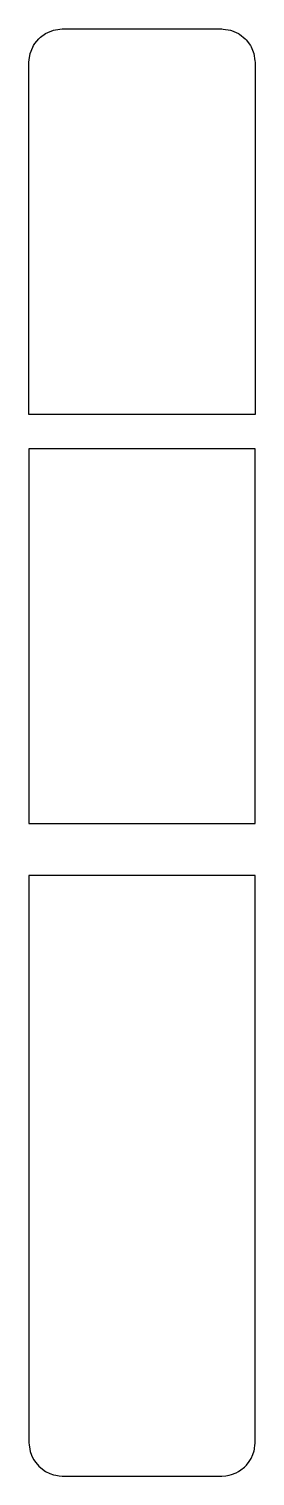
# Model space of a CAD drawing. Header units: metres. Extents: x 2.4 to 16, y -16 to 71.
import ezdxf

# ---------------------------------------------------------------- set-up
doc = ezdxf.new("R2010")
doc.units = ezdxf.units.M

msp = doc.modelspace()

# ---------------------------------------------------------------- linework, layer by layer
for p, q in [((2.986, 70.414), (3.103, 70.504)), ((3.103, 70.504), (3.4, 70.732)), ((3.4, 70.732), (3.536, 70.788)), ((3.536, 70.788), (3.882, 70.932)), ((3.882, 70.932), (4.254, 70.981)), ((4.254, 70.981), (4.4, 71)), ((4.4, 71), (11.787, 71)), ((11.787, 71), (13.141, 71)), ((13.141, 71), (14, 71)), ((14, 71), (14.076, 70.99)), ((14.076, 70.99), (14.518, 70.932)), ((14.518, 70.932), (14.588, 70.903)), ((14.588, 70.903), (15, 70.732)), ((15, 70.732), (15.061, 70.685)), ((15.061, 70.685), (15.414, 70.414)), ((2.468, 69.518), (2.525, 69.654)), ((2.525, 69.654), (2.668, 70)), ((2.668, 70), (2.758, 70.117)), ((2.758, 70.117), (2.986, 70.414)), ((15.414, 70.414), (15.461, 70.353)), ((15.461, 70.353), (15.732, 70)), ((15.732, 70), (15.761, 69.929)), ((15.761, 69.929), (15.932, 69.518)), ((2.4, 69), (2.419, 69.146)), ((2.4, 67.611), (2.4, 69)), ((2.419, 69.146), (2.468, 69.518)), ((15.932, 69.518), (15.99, 69.076)), ((15.99, 69.076), (16, 69)), ((16, 69), (16, 68.225)), ((16, 69), (16, 69)), ((16, 68.225), (16, 68.096)), ((16, 68.096), (16, 67.957)), ((16, 67.957), (16, 67.823)), ((2.4, 67.493), (2.4, 67.611)), ((2.4, 67.36), (2.4, 67.493)), ((2.4, 67.224), (2.4, 67.36)), ((2.4, 59.355), (2.4, 67.224)), ((16, 67.823), (16, 62.544)), ((16, 62.544), (16, 50.454)), ((2.4, 51.445), (2.4, 59.355)), ((2.4, 50.454), (2.4, 51.445)), ((2.4, 47.813), (2.4, 50.454)), ((16, 50.454), (16, 47.813)), ((12.771, 47.813), (2.4, 47.813)), ((16, 47.813), (12.771, 47.813)), ((5.629, 45.757), (2.4, 45.757)), ((2.4, 45.757), (2.4, 42.821)), ((16, 45.757), (5.629, 45.757)), ((16, 39.152), (16, 45.757)), ((2.4, 42.821), (2.4, 39.152)), ((2.4, 39.152), (2.4, 38.958)), ((16, 38.828), (16, 39.152)), ((2.4, 38.958), (2.4, 38.828)), ((2.4, 38.828), (2.4, 34.252)), ((16, 37.208), (16, 38.828)), ((16, 30.168), (16, 37.208)), ((2.4, 34.252), (2.4, 30.168)), ((2.4, 30.168), (2.4, 29.605)), ((2.4, 29.605), (2.4, 28.76)), ((16, 28.76), (16, 30.168)), ((2.4, 28.76), (2.4, 25.693)), ((16, 23.24), (16, 28.76)), ((2.4, 25.693), (2.4, 23.24)), ((2.4, 23.24), (7.331, 23.24)), ((7.331, 23.24), (16, 23.24)), ((16, 23.24), (16, 23.24)), ((11.069, 20.1), (2.4, 20.1)), ((2.4, 20.1), (2.4, 17.089)), ((16, 20.1), (11.069, 20.1)), ((16, 14.58), (16, 20.1)), ((2.4, 17.089), (2.4, 14.58)), ((2.4, 14.58), (2.4, 12.631)), ((16, 12.631), (16, 14.58)), ((2.4, 12.631), (2.4, 11.656)), ((16, 10.924), (16, 12.631)), ((2.4, 11.656), (2.4, 8.49)), ((16, 7.438), (16, 10.924)), ((2.4, 8.49), (2.4, 6.773)), ((16, -2.067), (16, 7.438)), ((2.4, 6.773), (2.4, 6.685)), ((2.4, 6.685), (2.4, 1.528)), ((2.4, 1.528), (2.4, 1.217)), ((2.4, 1.217), (2.4, 0.93)), ((2.4, 0.93), (2.4, 0.694)), ((2.4, 0.694), (2.4, -7.192)), ((16, -9.153), (16, -2.067)), ((2.4, -7.192), (2.4, -7.59)), ((2.4, -7.59), (2.4, -7.795)), ((2.4, -7.795), (2.4, -13.978)), ((16, -9.559), (16, -9.153)), ((16, -10.002), (16, -9.559)), ((16, -9.559), (16, -9.559)), ((16, -10.448), (16, -10.002)), ((16, -10.554), (16, -10.448)), ((16, -10.655), (16, -10.554)), ((16, -11.076), (16, -10.655)), ((16, -11.175), (16, -11.076)), ((16, -11.547), (16, -11.175)), ((16, -11.853), (16, -11.547)), ((16, -14), (16, -11.853)), ((2.4, -13.978), (2.4, -14)), ((2.4, -14), (2.407, -14.115)), ((2.407, -14.115), (2.45, -14.378)), ((2.45, -14.378), (2.468, -14.518)), ((2.468, -14.518), (2.56, -14.739)), ((2.56, -14.739), (2.668, -15)), ((15.759, -14.949), (15.862, -14.702)), ((15.862, -14.702), (15.938, -14.493)), ((15.938, -14.493), (15.959, -14.376)), ((15.959, -14.376), (15.974, -14.299)), ((15.974, -14.299), (15.989, -14.185)), ((15.989, -14.185), (16, -14)), ((2.668, -15), (2.814, -15.19)), ((2.814, -15.19), (2.986, -15.414)), ((2.986, -15.414), (3.21, -15.586)), ((3.21, -15.586), (3.401, -15.733)), ((14.998, -15.733), (15.137, -15.635)), ((15.137, -15.635), (15.362, -15.462)), ((15.362, -15.462), (15.484, -15.336)), ((15.484, -15.336), (15.652, -15.117)), ((15.652, -15.117), (15.759, -14.949)), ((3.401, -15.733), (3.662, -15.841)), ((3.662, -15.841), (3.882, -15.932)), ((3.882, -15.932), (4.016, -15.949)), ((4.016, -15.949), (4.215, -15.982)), ((4.215, -15.982), (4.4, -16)), ((4.4, -16), (11.122, -16)), ((11.122, -16), (14, -16)), ((14, -16), (14.236, -15.98)), ((14.236, -15.98), (14.441, -15.948)), ((14.441, -15.948), (14.583, -15.912)), ((14.583, -15.912), (14.858, -15.798)), ((14.858, -15.798), (14.998, -15.733))]:
    msp.add_line(p, q)

doc.saveas('drawing.dxf')
